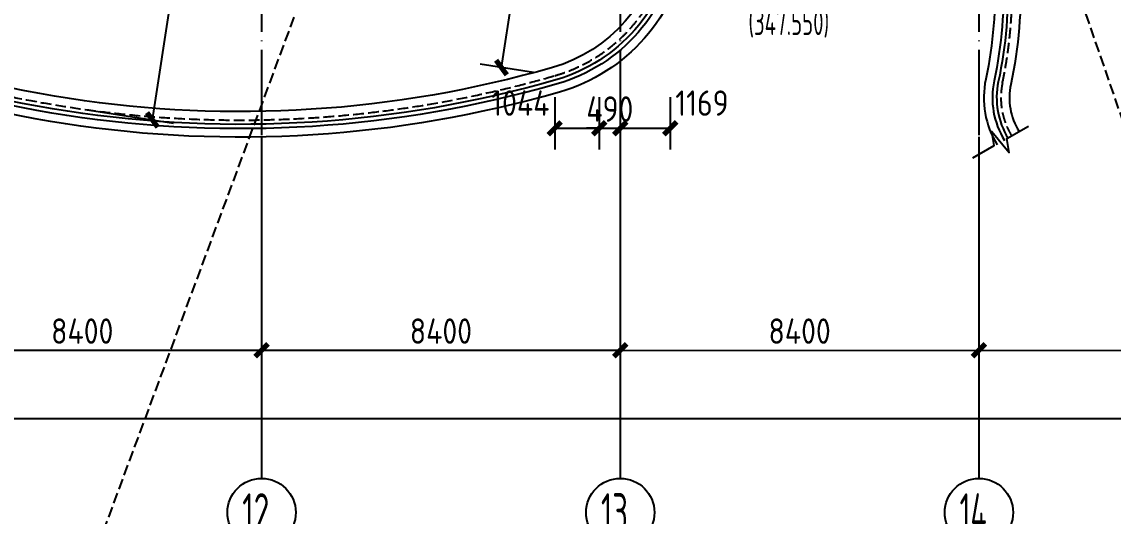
# Model space of a CAD drawing. Header units: inches. Extents: x 0 to 1813292486, y 0 to 3473589894.
# Drawn here: x 600509471 to 600535030, y 3473183862 to 3473195446 of the extents above; entities that cross this region are included whole.
import ezdxf
from ezdxf.enums import TextEntityAlignment as Align

# ---------------------------------------------------------------- set-up
doc = ezdxf.new("R2010")
doc.units = ezdxf.units.IN
doc.header["$LTSCALE"] = 1000
doc.header["$MEASUREMENT"] = 0
for name, pattern in [('AX-MALL-DIM-P02$0$DASH', [0.35, 0.25, -0.1]), ('AX-MALL-GIRD-200$0$DOTE', [2.42, 2, -0.2, 0.02, -0.2]), ('AX-MALL-WALL-P02-QT$0$DASH', [0.35, 0.25, -0.1])]:
    doc.linetypes.add(name, pattern=pattern)
for name, color, linetype in [('A-Anno-Note', 241, 'Continuous'), ('AX-MALL-DIM-P02$0$A-Anno-Dims', 3, 'Continuous'), ('AX-MALL-DIM-P02$0$A-Detl-Patt', 8, 'Continuous'), ('AX-MALL-DIM-P02$0$A-Detl-Thin', 131, 'Continuous'), ('AX-MALL-GIRD-200$0$A-Grid', 222, 'AX-MALL-GIRD-200$0$DOTE'), ('AX-MALL-GIRD-200$0$A-Grid-Iden', 11, 'Continuous'), ('AX-MALL-P02-200$0$A-Anno-Note', 241, 'Continuous'), ('AX-MALL-WALL-P02$0$A-Anno-Note', 241, 'Continuous'), ('AX-MALL-WALL-P02-QT$0$A-Anno-Dims', 3, 'Continuous'), ('AX-MALL-WALL-P02-QT$0$A-Detl-Fine', 152, 'Continuous'), ('AX-MALL-WALL-P02-QT$0$A-Detl-Patt', 8, 'Continuous'), ('AX-MALL-WALL-P02-QT$0$A-Detl-Thin', 131, 'Continuous'), ('AX-MALL-WALL-P02-QT$0$A-Hdrl', 31, 'Continuous'), ('AX-MALL-WALL-P02-QT$0$A-Wind', 4, 'Continuous'), ('AX-MALL-WORD-P02$0$A-Anno-Note', 241, 'Continuous'), ('AX-MALL-ZTKD-P02$0$A-Anno-Note', 241, 'Continuous'), ('AXIS_TEXT', 7, 'Continuous')]:
    doc.layers.add(name, color=color, linetype=linetype)
doc.styles.add('AX-MALL-DIM-P02$0$_TCH_DIM_T3', font='gbenor.shx')
doc.styles.add('AX-MALL-GIRD-200$0$_TCH_AXIS', font='gbenor.shx', dxfattribs={"bigfont": 'gbcbig.shx'})
doc.styles.add('AX-MALL-GIRD-200$0$_TCH_DIM_T3', font='gbenor.shx')
doc.styles.add('AX-MALL-WORD-P02$0$_TCH_DIM', font='gbenor.shx')
doc.styles.add('COMPLEX', font='gbenor.shx', dxfattribs={"bigfont": 'gbcbig.shx'})
doc.dimstyles.new('AX-MALL-DIM-P02$0$_TCH_ARCH&&200', dxfattribs={"dimtxt": 595, "dimasz": 300, "dimexe": 500, "dimexo": 500, "dimgap": 152.5, "dimtad": 1, "dimdec": 0, "dimzin": 0, "dimdsep": 46, "dimtxsty": 'AX-MALL-DIM-P02$0$_TCH_DIM_T3', "dimblk": 'AX-MALL-DIM-P02$0$_ArchTick', "dimcen": 0.09, "dimclrt": 7, "dimazin": 2, "dimtfac": 1, "dimtdec": 0, "dimtix": 1, "dimtmove": 2, "dimatfit": 3, "dimfxl": 500, "dimtolj": 1, "dimtzin": 0, "dimarcsym": 0})
doc.dimstyles.new('AX-MALL-GIRD-200$0$_TCH_ARCH&&200', dxfattribs={"dimtxt": 595, "dimasz": 300, "dimexe": 500, "dimexo": 500, "dimgap": 152.5, "dimtad": 1, "dimdec": 0, "dimzin": 0, "dimdsep": 46, "dimtxsty": 'AX-MALL-GIRD-200$0$_TCH_DIM_T3', "dimblk": 'AX-MALL-GIRD-200$0$_ArchTick', "dimcen": 0.09, "dimclrt": 7, "dimazin": 2, "dimtfac": 1, "dimtdec": 0, "dimtix": 1, "dimtmove": 2, "dimatfit": 3, "dimfxl": 500, "dimtolj": 1, "dimtzin": 0, "dimarcsym": 0})

# ---------------------------------------------------------------- blocks, each defined once
blk = doc.blocks.new('AX-MALL-WORD-P02')
at = {"layer": 'AX-MALL-WORD-P02$0$A-Anno-Note', "style": 'AX-MALL-WORD-P02$0$_TCH_DIM', "width": 0.7}
blk.add_text('(347.550)', height=595, rotation=339.5682, dxfattribs=at).set_placement((600327188, 3473074654))
blk = doc.blocks.new('_AXISO')
blk.add_circle((0, 0), 0.5)
at = {"layer": 'AXIS_TEXT', "style": 'COMPLEX', "width": 1.041667}
blk.add_attdef('A', text='', height=0.56, dxfattribs=at).set_placement((-0.25, -0.28), (0.25, -0.28), align=Align.FIT)
blk = doc.blocks.new('AX-MALL-GIRD-200$0$_ArchTick')
at = {"color": 0, "linetype": 'ByBlock', "const_width": 0.4}
blk.add_lwpolyline([(-0.5, -0.5), (0.5, 0.5)], dxfattribs=at)
blk = doc.blocks.new('*D402')
at = {"layer": 'AX-MALL-GIRD-200$0$A-Grid-Iden', "color": 0, "lineweight": -2, "transparency": 16777216}
for p, q in [((600228911, 3473108184), (600226607, 3473101999)), ((600226782, 3473102468), (600551951, 3472981333)), ((600554081, 3472987049), (600551777, 3472980864))]:
    blk.add_line(p, q, dxfattribs=at)
at = {"layer": 'AX-MALL-GIRD-200$0$A-Grid-Iden', "color": 0, "lineweight": -2, "transparency": 16777216, "xscale": 300, "yscale": 300, "zscale": 300}
for p, rotation in [((600226782, 3473102468), 159.5681613089764), ((600551951, 3472981333), 339.5681613089764)]:
    blk.add_blockref('AX-MALL-GIRD-200$0$_ArchTick', p, dxfattribs=dict(at, rotation=rotation))
at = {"layer": 'AX-MALL-GIRD-200$0$A-Grid-Iden', "color": 7, "transparency": 16777216, "insert": (600389524, 3473042322), "char_height": 595, "attachment_point": 5, "rotation": 339.5682, "style": 'AX-MALL-GIRD-200$0$_TCH_DIM_T3'}
blk.add_mtext('\\A1;347000', dxfattribs=at)
blk = doc.blocks.new('*D413')
at = {"layer": 'AX-MALL-GIRD-200$0$A-Grid-Iden', "color": 0, "lineweight": -2, "transparency": 16777216}
for p, q in [((600307627, 3473078860), (600305881, 3473074175)), ((600315498, 3473075928), (600313753, 3473071242)), ((600306056, 3473074643), (600313927, 3473071711))]:
    blk.add_line(p, q, dxfattribs=at)
at = {"layer": 'AX-MALL-GIRD-200$0$A-Grid-Iden', "color": 0, "lineweight": -2, "transparency": 16777216, "xscale": 300, "yscale": 300, "zscale": 300}
for p, rotation in [((600306056, 3473074643), 159.5681613092855), ((600313927, 3473071711), 339.5681613092855)]:
    blk.add_blockref('AX-MALL-GIRD-200$0$_ArchTick', p, dxfattribs=dict(at, rotation=rotation))
at = {"layer": 'AX-MALL-GIRD-200$0$A-Grid-Iden', "color": 7, "transparency": 16777216, "insert": (600310149, 3473073599), "char_height": 595, "attachment_point": 5, "rotation": 339.5682, "style": 'AX-MALL-GIRD-200$0$_TCH_DIM_T3'}
blk.add_mtext('\\A1;8400', dxfattribs=at)
blk = doc.blocks.new('*D414')
at = {"layer": 'AX-MALL-GIRD-200$0$A-Grid-Iden', "color": 0, "lineweight": -2, "transparency": 16777216}
for p, q in [((600315498, 3473075928), (600313753, 3473071242)), ((600323370, 3473072996), (600321624, 3473068310)), ((600313927, 3473071711), (600321799, 3473068779))]:
    blk.add_line(p, q, dxfattribs=at)
at = {"layer": 'AX-MALL-GIRD-200$0$A-Grid-Iden', "color": 0, "lineweight": -2, "transparency": 16777216, "xscale": 300, "yscale": 300, "zscale": 300}
for p, rotation in [((600313927, 3473071711), 159.568161309211), ((600321799, 3473068779), 339.568161309211)]:
    blk.add_blockref('AX-MALL-GIRD-200$0$_ArchTick', p, dxfattribs=dict(at, rotation=rotation))
at = {"layer": 'AX-MALL-GIRD-200$0$A-Grid-Iden', "color": 7, "transparency": 16777216, "insert": (600318020, 3473070667), "char_height": 595, "attachment_point": 5, "rotation": 339.5682, "style": 'AX-MALL-GIRD-200$0$_TCH_DIM_T3'}
blk.add_mtext('\\A1;8400', dxfattribs=at)
blk = doc.blocks.new('*D415')
at = {"layer": 'AX-MALL-GIRD-200$0$A-Grid-Iden', "color": 0, "lineweight": -2, "transparency": 16777216}
for p, q in [((600323370, 3473072996), (600321624, 3473068310)), ((600331241, 3473070063), (600329496, 3473065378)), ((600321799, 3473068779), (600329670, 3473065846))]:
    blk.add_line(p, q, dxfattribs=at)
at = {"layer": 'AX-MALL-GIRD-200$0$A-Grid-Iden', "color": 0, "lineweight": -2, "transparency": 16777216, "xscale": 300, "yscale": 300, "zscale": 300}
for p, rotation in [((600321799, 3473068779), 159.5681613081501), ((600329670, 3473065846), 339.5681613081501)]:
    blk.add_blockref('AX-MALL-GIRD-200$0$_ArchTick', p, dxfattribs=dict(at, rotation=rotation))
at = {"layer": 'AX-MALL-GIRD-200$0$A-Grid-Iden', "color": 7, "transparency": 16777216, "insert": (600325892, 3473067734), "char_height": 595, "attachment_point": 5, "rotation": 339.5682, "style": 'AX-MALL-GIRD-200$0$_TCH_DIM_T3'}
blk.add_mtext('\\A1;8400', dxfattribs=at)
blk = doc.blocks.new('*D416')
at = {"layer": 'AX-MALL-GIRD-200$0$A-Grid-Iden', "color": 0, "lineweight": -2, "transparency": 16777216}
for p, q in [((600331241, 3473070063), (600329496, 3473065378)), ((600339113, 3473067131), (600337367, 3473062445)), ((600329670, 3473065846), (600337542, 3473062914))]:
    blk.add_line(p, q, dxfattribs=at)
at = {"layer": 'AX-MALL-GIRD-200$0$A-Grid-Iden', "color": 0, "lineweight": -2, "transparency": 16777216, "xscale": 300, "yscale": 300, "zscale": 300}
for p, rotation in [((600329670, 3473065846), 159.5681613100625), ((600337542, 3473062914), 339.5681613100625)]:
    blk.add_blockref('AX-MALL-GIRD-200$0$_ArchTick', p, dxfattribs=dict(at, rotation=rotation))
at = {"layer": 'AX-MALL-GIRD-200$0$A-Grid-Iden', "color": 7, "transparency": 16777216, "insert": (600333763, 3473064802), "char_height": 595, "attachment_point": 5, "rotation": 339.5682, "style": 'AX-MALL-GIRD-200$0$_TCH_DIM_T3'}
blk.add_mtext('\\A1;8400', dxfattribs=at)
blk = doc.blocks.new('AX-MALL-WALL-P02-QT$0$tj')
at = {"layer": 'AX-MALL-WALL-P02-QT$0$A-Anno-Dims'}
blk.add_lwpolyline([(195602, 10579), (196108, 10865), (196052, 11196), (196460, 10703), (196401, 11032), (196907, 11318)], dxfattribs=at)
at = {"layer": 'AX-MALL-WALL-P02-QT$0$A-Detl-Fine'}
blk.add_lwpolyline([(163880, 16044, -0.639724), (164870, 22505, -0.219718), (186748, 19155, -0.639724), (185759, 12693, -0.219718)], format="xyb", close=True, dxfattribs=at)
blk.add_lwpolyline([(196265, 17582, -0.126839), (196495, 12294, -0.126839)], format="xyb", dxfattribs=at)
blk.add_arc((197963, 11983), 1500, 168.0388, 211.7551, dxfattribs=at)
at = {"layer": 'AX-MALL-WALL-P02-QT$0$A-Detl-Patt', "linetype": 'AX-MALL-WALL-P02-QT$0$DASH'}
blk.add_lwpolyline([(163770, 15877, -0.639724), (164814, 22697, -0.219718), (186859, 19322, -0.639724), (185814, 12501, -0.219718)], format="xyb", close=True, dxfattribs=at)
blk.add_lwpolyline([(196074, 17524, -0.126839), (196300, 12336, -0.126839)], format="xyb", dxfattribs=at)
blk.add_arc((197963, 11983), 1700, 168.0388, 211.7551, dxfattribs=at)
at = {"layer": 'AX-MALL-WALL-P02-QT$0$A-Detl-Thin'}
blk.add_lwpolyline([(163549, 15543, -0.639724), (164704, 23082, -0.219718), (187079, 19655, -0.639724), (185925, 12117, -0.219718)], format="xyb", close=True, dxfattribs=at)
blk.add_lwpolyline([(195691, 17407, -0.126839), (195908, 12418, -0.126839)], format="xyb", dxfattribs=at)
blk.add_arc((197963, 11983), 2100, 168.0388, 211.7551, dxfattribs=at)
at = {"layer": 'AX-MALL-WALL-P02-QT$0$A-Hdrl', "ltscale": 6}
for points in [[(163659, 15710, -0.639724), (164759, 22890, -0.219718), (186969, 19488, -0.639724), (185870, 12309, -0.219718)], [(163715, 15794, -0.639724), (164787, 22794, -0.219718), (186914, 19405, -0.639724), (185842, 12405, -0.219718)]]:
    blk.add_lwpolyline(points, format="xyb", close=True, dxfattribs=at)
for points in [[(195882, 17465, -0.126839), (196104, 12377, -0.126839)], [(195978, 17494, -0.126839), (196202, 12356, -0.126839)]]:
    blk.add_lwpolyline(points, format="xyb", dxfattribs=at)
for radius in [1900, 1800]:
    blk.add_arc((197963, 11983), radius, 168.0388, 211.7551, dxfattribs=at)
blk = doc.blocks.new('AX-MALL-DIM-P02$0$_ArchTick')
at = {"color": 0, "linetype": 'ByBlock', "const_width": 0.4}
blk.add_lwpolyline([(-0.5, -0.5), (0.5, 0.5)], dxfattribs=at)
blk = doc.blocks.new('*D1628')
at = {"layer": 'AX-MALL-DIM-P02$0$A-Anno-Dims', "color": 0, "lineweight": -2, "transparency": 16777216}
for p, q in [((600317857, 3473088697), (600319599, 3473087726)), ((600313416, 3473077663), (600319162, 3473087970)), ((600312111, 3473078391), (600313853, 3473077420))]:
    blk.add_line(p, q, dxfattribs=at)
at = {"layer": 'AX-MALL-DIM-P02$0$A-Anno-Dims', "color": 0, "lineweight": -2, "transparency": 16777216, "xscale": 300, "yscale": 300, "zscale": 300}
for p, rotation in [((600319162, 3473087970), 60.86174629203257), ((600313416, 3473077663), 240.8617462920325)]:
    blk.add_blockref('AX-MALL-DIM-P02$0$_ArchTick', p, dxfattribs=dict(at, rotation=rotation))
at = {"layer": 'AX-MALL-DIM-P02$0$A-Anno-Dims', "color": 7, "transparency": 16777216, "insert": (600315896, 3473083036), "char_height": 595, "attachment_point": 5, "rotation": 60.8617, "style": 'AX-MALL-DIM-P02$0$_TCH_DIM_T3'}
blk.add_mtext('\\A1;11800', dxfattribs=at)
blk = doc.blocks.new('*D1629')
at = {"layer": 'AX-MALL-DIM-P02$0$A-Anno-Dims', "color": 0, "lineweight": -2, "transparency": 16777216}
for p, q in [((600325530, 3473081615), (600324427, 3473082230)), ((600321504, 3473075959), (600324864, 3473081986)), ((600322170, 3473075588), (600321067, 3473076203))]:
    blk.add_line(p, q, dxfattribs=at)
at = {"layer": 'AX-MALL-DIM-P02$0$A-Anno-Dims', "color": 0, "lineweight": -2, "transparency": 16777216, "xscale": 300, "yscale": 300, "zscale": 300}
for p, rotation in [((600324864, 3473081986), 60.86174630320336), ((600321504, 3473075959), 240.8617463032033)]:
    blk.add_blockref('AX-MALL-DIM-P02$0$_ArchTick', p, dxfattribs=dict(at, rotation=rotation))
at = {"layer": 'AX-MALL-DIM-P02$0$A-Anno-Dims', "color": 7, "transparency": 16777216, "insert": (600322791, 3473079192), "char_height": 595, "attachment_point": 5, "rotation": 60.8617, "style": 'AX-MALL-DIM-P02$0$_TCH_DIM_T3'}
blk.add_mtext('\\A1;6900', dxfattribs=at)
blk = doc.blocks.new('*D1635')
at = {"layer": 'AX-MALL-DIM-P02$0$A-Anno-Dims', "color": 0, "lineweight": -2, "transparency": 16777216}
for p, q in [((600322432, 3473074876), (600322002, 3473073722)), ((600323411, 3473074511), (600322981, 3473073357)), ((600322177, 3473074190), (600323156, 3473073826))]:
    blk.add_line(p, q, dxfattribs=at)
at = {"layer": 'AX-MALL-DIM-P02$0$A-Anno-Dims', "color": 0, "lineweight": -2, "transparency": 16777216, "xscale": 300, "yscale": 300, "zscale": 300}
for p, rotation in [((600322177, 3473074190), 159.568161334125), ((600323156, 3473073826), 339.568161334125)]:
    blk.add_blockref('AX-MALL-DIM-P02$0$_ArchTick', p, dxfattribs=dict(at, rotation=rotation))
at = {"layer": 'AX-MALL-DIM-P02$0$A-Anno-Dims', "color": 7, "transparency": 16777216, "insert": (600321629, 3473075024), "char_height": 595, "attachment_point": 5, "rotation": 339.5682, "style": 'AX-MALL-DIM-P02$0$_TCH_DIM_T3'}
blk.add_mtext('\\A1;1044', dxfattribs=at)
blk = doc.blocks.new('*D1636')
at = {"layer": 'AX-MALL-DIM-P02$0$A-Anno-Dims', "color": 0, "lineweight": -2, "transparency": 16777216}
for p, q in [((600323411, 3473074511), (600322981, 3473073357)), ((600323871, 3473074340), (600323441, 3473073186)), ((600323156, 3473073826), (600322875, 3473073930)), ((600323156, 3473073826), (600323615, 3473073655)), ((600323615, 3473073655), (600323896, 3473073550))]:
    blk.add_line(p, q, dxfattribs=at)
at = {"layer": 'AX-MALL-DIM-P02$0$A-Anno-Dims', "color": 0, "lineweight": -2, "transparency": 16777216, "xscale": 300, "yscale": 300, "zscale": 300}
for p, rotation in [((600323156, 3473073826), 339.5681612970561), ((600323615, 3473073655), 159.5681612970561)]:
    blk.add_blockref('AX-MALL-DIM-P02$0$_ArchTick', p, dxfattribs=dict(at, rotation=rotation))
at = {"layer": 'AX-MALL-DIM-P02$0$A-Anno-Dims', "color": 7, "transparency": 16777216, "insert": (600323543, 3473074162), "char_height": 595, "attachment_point": 5, "rotation": 339.5682, "style": 'AX-MALL-DIM-P02$0$_TCH_DIM_T3'}
blk.add_mtext('\\A1;490', dxfattribs=at)
blk = doc.blocks.new('*D1637')
at = {"layer": 'AX-MALL-DIM-P02$0$A-Anno-Dims', "color": 0, "lineweight": -2, "transparency": 16777216}
for p, q in [((600323871, 3473074340), (600323441, 3473073186)), ((600324966, 3473073932), (600324536, 3473072778)), ((600323615, 3473073655), (600324711, 3473073246))]:
    blk.add_line(p, q, dxfattribs=at)
at = {"layer": 'AX-MALL-DIM-P02$0$A-Anno-Dims', "color": 0, "lineweight": -2, "transparency": 16777216, "xscale": 300, "yscale": 300, "zscale": 300}
for p, rotation in [((600323615, 3473073655), 159.5681613283128), ((600324711, 3473073246), 339.5681613283128)]:
    blk.add_blockref('AX-MALL-DIM-P02$0$_ArchTick', p, dxfattribs=dict(at, rotation=rotation))
at = {"layer": 'AX-MALL-DIM-P02$0$A-Anno-Dims', "color": 7, "transparency": 16777216, "insert": (600325614, 3473073539), "char_height": 595, "attachment_point": 5, "rotation": 339.5682, "style": 'AX-MALL-DIM-P02$0$_TCH_DIM_T3'}
blk.add_mtext('\\A1;1169', dxfattribs=at)
blk = doc.blocks.new('AX-MALL-GIRD-200')
at = {"layer": 'AX-MALL-GIRD-200$0$A-Grid'}
for p, q in [((600354402.3, 3473180360.2), (600315672.8, 3473076396.5)), ((600362273.9, 3473177427.8), (600323544.3, 3473073464.1)), ((600370145.4, 3473174495.4), (600331415.9, 3473070531.7))]:
    blk.add_line(p, q, dxfattribs=at)
at = {"layer": 'AX-MALL-GIRD-200$0$A-Grid-Iden'}
for p, q in [((600315672.8, 3473076396.5), (600312880, 3473068899.8)), ((600323544.3, 3473073464.1), (600320751.6, 3473065967.4)), ((600331415.9, 3473070531.7), (600328623.1, 3473063035))]:
    blk.add_line(p, q, dxfattribs=at)
ref = blk.add_blockref('_AXISO', (600312600.8, 3473068150.1), dxfattribs=dict(at, xscale=1600, yscale=1600, zscale=1600))
ref.add_attrib('A', '12', dxfattribs={"height": 905.1, "rotation": 339.56816, "style": 'AX-MALL-GIRD-200$0$_TCH_AXIS', "width": 0.525}).set_placement((600312018.7, 3473067884), (600312612.4, 3473067662.8), align=Align.FIT)
ref = blk.add_blockref('_AXISO', (600320472.3, 3473065217.7), dxfattribs=dict(at, xscale=1600, yscale=1600, zscale=1600))
ref.add_attrib('A', '13', dxfattribs={"height": 905.1, "rotation": 339.56816, "style": 'AX-MALL-GIRD-200$0$_TCH_AXIS', "width": 0.525}).set_placement((600319890.3, 3473064951.6), (600320484, 3473064730.4), align=Align.FIT)
ref = blk.add_blockref('_AXISO', (600328343.8, 3473062285.3), dxfattribs=dict(at, xscale=1600, yscale=1600, zscale=1600))
ref.add_attrib('A', '14', dxfattribs={"height": 905.1, "rotation": 339.56816, "style": 'AX-MALL-GIRD-200$0$_TCH_AXIS', "width": 0.525}).set_placement((600327761.8, 3473062019.2), (600328355.5, 3473061798.1), align=Align.FIT)
for base, p1, p2, picture, middle in [((600551951.4, 3472981332.7), (600229085.8, 3473108652.6), (600554255.4, 3472987517.4), '*D402', (600389523.7, 3473042322)), ((600313927.3, 3473071711), (600307801.2, 3473079328.9), (600315672.8, 3473076396.5), '*D413', (600310148.6, 3473073598.9)), ((600321798.9, 3473068778.7), (600315672.8, 3473076396.5), (600323544.3, 3473073464.1), '*D414', (600318020.2, 3473070666.5)), ((600329670.4, 3473065846.3), (600323544.3, 3473073464.1), (600331415.9, 3473070531.7), '*D415', (600325891.7, 3473067734.2)), ((600337541.9, 3473062913.9), (600331415.9, 3473070531.7), (600339287.4, 3473067599.3), '*D416', (600333763.3, 3473064801.8))]:
    dim = blk.add_linear_dim(base=base, p1=p1, p2=p2, angle=339.56816, dimstyle='AX-MALL-GIRD-200$0$_TCH_ARCH&&200', override={"dimgap": 0}, dxfattribs=at)
    dim.commit()
    dim.dimension.update_dxf_attribs({"geometry": picture, "text_midpoint": middle, "dimtype": 129, "text_rotation": 339.56816})
blk = doc.blocks.new('AX-MALL-WALL-P02-QT')
at = {"layer": 'AX-MALL-WALL-P02-QT$0$A-Detl-Patt', "linetype": 'AX-MALL-WALL-P02-QT$0$DASH'}
blk.add_line((600334679.1, 3473068616.2), (600335267.3, 3473092328.7), dxfattribs=at)
at = {"layer": 'AX-MALL-WALL-P02-QT$0$A-Detl-Thin', "rotation": 339.5681613091762}
blk.add_blockref('AX-MALL-WALL-P02-QT$0$tj', (600144118.7, 3473128496.3), dxfattribs=at)
at = {"layer": 'AX-MALL-WALL-P02-QT$0$A-Wind'}
blk.add_blockref('AX-MALL-GIRD-200', (0, 0), dxfattribs=at)
blk = doc.blocks.new('AX-MALL-WALL-P02')
at = {"layer": 'AX-MALL-WALL-P02$0$A-Anno-Note'}
blk.add_blockref('AX-MALL-WORD-P02', (0, 0), dxfattribs=at)
blk.add_blockref('AX-MALL-WALL-P02-QT', (0, 0), dxfattribs=at)
blk = doc.blocks.new('AX-MALL-ZTKD-P02')
at = {"layer": 'AX-MALL-ZTKD-P02$0$A-Anno-Note'}
blk.add_blockref('AX-MALL-GIRD-200', (0, 0), dxfattribs=at)
blk = doc.blocks.new('AX-MALL-DIM-P02')
at = {"layer": 'AX-MALL-DIM-P02$0$A-Detl-Patt', "linetype": 'AX-MALL-DIM-P02$0$DASH'}
blk.add_line((600325362.2, 3473088041.7), (600303273.5, 3473062426.8), dxfattribs=at)
at = {"layer": 'AX-MALL-DIM-P02$0$A-Detl-Thin'}
blk.add_blockref('AX-MALL-ZTKD-P02', (0, 0), dxfattribs=at)
at = {"layer": 'AX-MALL-DIM-P02$0$A-Anno-Dims'}
for p1, p2, distance, picture, middle in [((600311674.6, 3473078634.1), (600317420.2, 3473088940.8), -1994.2, '*D1628', (600315896.1, 3473083035.6)), ((600322607, 3473075344.6), (600325966.8, 3473081371.4), 1262.7, '*D1629', (600322791, 3473079191.9)), ((600323585.8, 3473074980), (600324045.3, 3473074808.8), -1231.8, '*D1636', (600323542.6, 3473074161.8))]:
    dim = blk.add_aligned_dim(p1=p1, p2=p2, distance=distance, dimstyle='AX-MALL-DIM-P02$0$_TCH_ARCH&&200', dxfattribs=at)
    dim.commit()
    dim.dimension.update_dxf_attribs({"geometry": picture, "text_midpoint": middle})
for base, p1, p2, picture, middle in [((600323155.7796, 3473073825.6835), (600322607.0382, 3473075344.6039), (600323585.7924, 3473074979.9892), '*D1635', (600321629.4932, 3473075023.8799)), ((600324710.8, 3473073246.4), (600324045.3, 3473074808.8), (600325140.8, 3473074400.7), '*D1637', (600325614.5, 3473073539.4))]:
    dim = blk.add_linear_dim(base=base, p1=p1, p2=p2, angle=339.56816, dimstyle='AX-MALL-DIM-P02$0$_TCH_ARCH&&200', dxfattribs=at)
    dim.commit()
    dim.dimension.update_dxf_attribs({"geometry": picture, "text_midpoint": middle, "dimtype": 129})
blk = doc.blocks.new('AX-MALL-P02-200')
at = {"layer": 'AX-MALL-P02-200$0$A-Anno-Note'}
blk.add_blockref('AX-MALL-WALL-P02', (0, 0), dxfattribs=at)
blk.add_blockref('AX-MALL-DIM-P02', (0, 0), dxfattribs=at)

msp = doc.modelspace()

# ---------------------------------------------------------------- block references
at = {"layer": 'A-Anno-Note', "rotation": 20.43183869077545}
msp.add_blockref('AX-MALL-P02-200', (1250392459, 9048126), dxfattribs=at)

doc.saveas('drawing.dxf')
